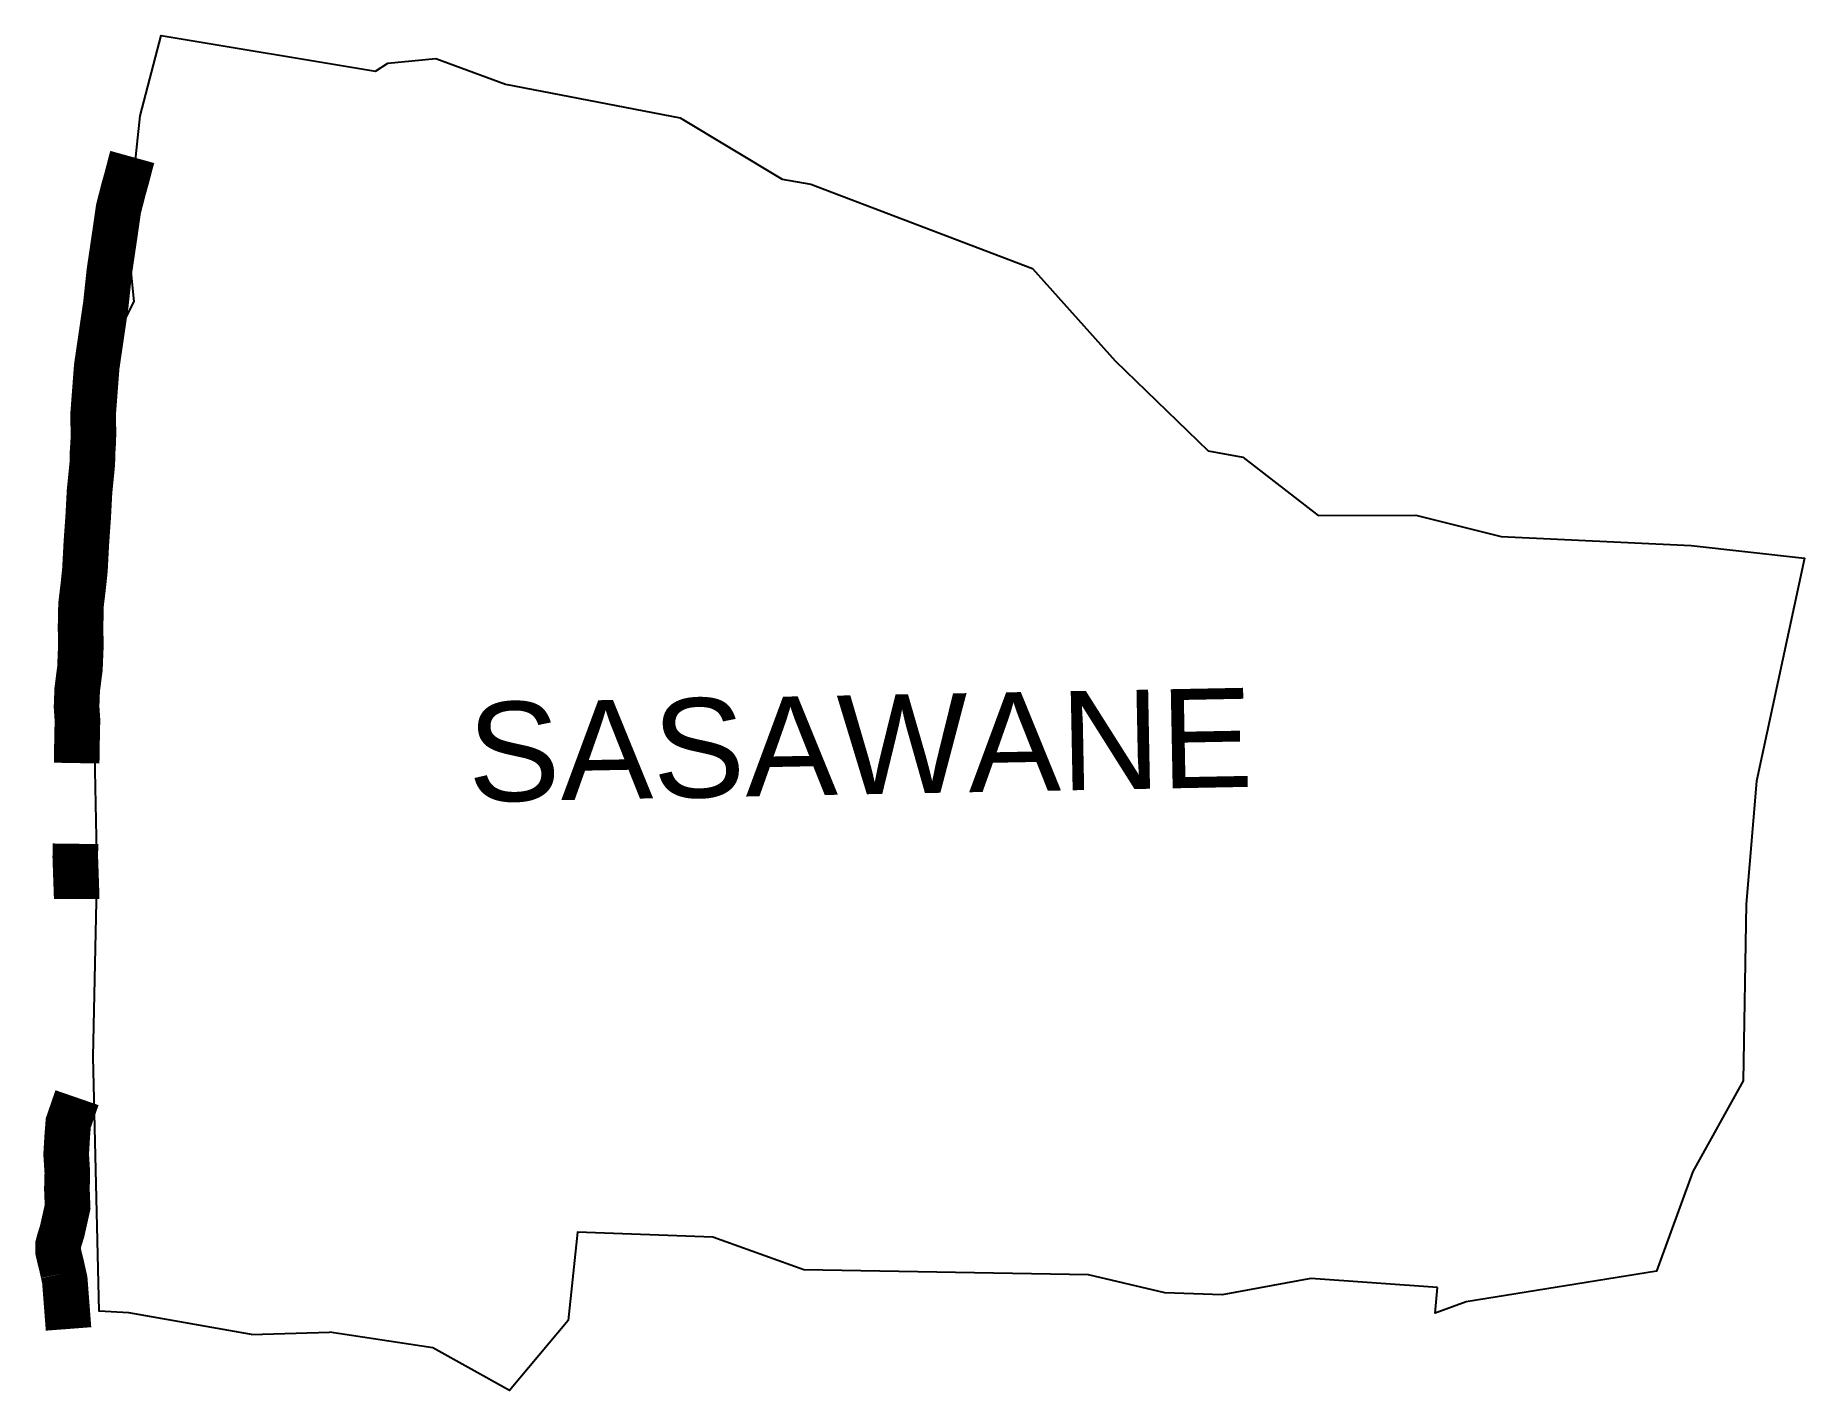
# Model space of a CAD drawing. Header units: metres. Extents: x 274801 to 276741, y 2077873 to 2079360.
import ezdxf

# ---------------------------------------------------------------- set-up
doc = ezdxf.new("R2010")
doc.units = ezdxf.units.M
doc.header["$MEASUREMENT"] = 0
for name, color, linetype in [('ARTIFICIALLY PROTECTED', 10, 'Continuous'), ('village', 3, 'Continuous'), ('VILLAGE NAME', 250, 'Continuous')]:
    doc.layers.add(name, color=color, linetype=linetype)
doc.styles.get("Standard").update_dxf_attribs({"font": 'simplex.shx'})

msp = doc.modelspace()

# ---------------------------------------------------------------- linework, layer by layer
at = {"color": 3, "flags": 128}
for points in [[(275173.5, 2079320.7), (275187.1, 2079329.6)], [(275037.8, 2077934.9), (275123.3, 2077937.4)]]:
    msp.add_lwpolyline(points, dxfattribs=at)
at = {"layer": 'ARTIFICIALLY PROTECTED', "const_width": 50, "flags": 128}
for points in [[(274907, 2079226.7), (274904.7, 2079218.4), (274901.3, 2079205), (274897.1, 2079190.2), (274891.8, 2079169.2), (274887.9, 2079142), (274881.9, 2079101.4), (274878, 2079064.9), (274868, 2078996.6), (274864.2, 2078946.4), (274864.2, 2078946.4), (274864.1, 2078935.3), (274864.1, 2078935.3), (274864.1, 2078935.3), (274864.5, 2078926.6), (274864.2, 2078913.9), (274863.4, 2078902.2), (274863.2, 2078890.7), (274862, 2078878.5), (274860.1, 2078859.3), (274858.7, 2078832.4), (274856.6, 2078802.7), (274855.1, 2078773.8), (274853.3, 2078756.6), (274850.8, 2078735.6), (274850.3, 2078711.4), (274850.6, 2078689.6), (274849.6, 2078665.8), (274846.6, 2078642.3), (274845.9, 2078623.7), (274846.9, 2078608.7), (274846.5, 2078592.1), (274846.2, 2078573), (274846, 2078561.8)], [(274844.7, 2078473.3), (274844.5, 2078458.6), (274846, 2078415.7), (274846, 2078412.8)], [(274846.4, 2078194.8), (274836.8, 2078167), (274835.7, 2078152.8), (274834.5, 2078132.7), (274835.8, 2078112.4), (274835.3, 2078094.5), (274836.1, 2078075.1), (274830.1, 2078048.2), (274827.2, 2078039), (274825.8, 2078033.8), (274825.8, 2078025.7), (274827.8, 2078017.1), (274829.3, 2078011.3), (274831.3, 2078002.2)], [(274831.3, 2078002.2), (274833, 2077994.8), (274837.1, 2077941.1)]]:
    msp.add_lwpolyline(points, dxfattribs=at)
at = {"layer": 'village', "color": 3}
for points in [[(275037.8, 2077934.9, 0), (274903.1, 2077958.7, 0), (274870.8, 2077960.6, 0), (274864.2, 2078239.7, 0), (274868.5, 2078444.1, 0), (274863.3, 2078699.9, 0), (274872.8, 2078745, 0), (274876.5, 2079003.7, 0), (274908.9, 2079068.1, 0), (274901.8, 2079140.5, 0), (274915.5, 2079271.8, 0), (274938.6, 2079360.1, 0), (275173.5, 2079320.7, 0)], [(275187.1, 2079329.6, 0), (275239.7, 2079334.9, 0), (275316.4, 2079306.6, 0), (275507.7, 2079269.7, 0), (275619.4, 2079202.2, 0), (275650.9, 2079196.7, 0), (275893.9, 2079104.5, 0), (275984.6, 2079003.2, 0), (276086.7, 2078904.3, 0), (276124.6, 2078897.4, 0), (276207.2, 2078833.3, 0), (276314.3, 2078833.7, 0), (276408, 2078810.4, 0), (276616.2, 2078800.6, 0), (276740.7, 2078786.7, 0), (276687.8, 2078542.1, 0), (276676.7, 2078407.1, 0), (276673.4, 2078213.4, 0), (276618.1, 2078113.9, 0), (276578.1, 2078004.4, 0), (276369.6, 2077970.8, 0), (276335.5, 2077958.3, 0), (276338.2, 2077986.7, 0)], [(276338.2, 2077986.7, 0), (276199.1, 2077996.3, 0), (276101.9, 2077978.5, 0), (276039, 2077980.6, 0), (275955.4, 2078000.4, 0), (275643.2, 2078005.8, 0), (275543.7, 2078041.8, 0), (275395.3, 2078047.2, 0), (275384.8, 2077950.4, 0), (275320.5, 2077873.4, 0), (275236.7, 2077920.5, 0), (275123.3, 2077937.4, 0)]]:
    msp.add_polyline3d(points, dxfattribs=at)

# ---------------------------------------------------------------- texts
at = {"layer": 'VILLAGE NAME', "insert": (275273.7, 2078628), "char_height": 108.748, "attachment_point": 1, "rotation": 1.1028}
msp.add_mtext_dynamic_manual_height_columns('{\\fArial|b0|i0|c0|p34;SASAWANE}', width=726.929, gutter_width=543.7, heights=[0], dxfattribs=at)

doc.saveas('drawing.dxf')
